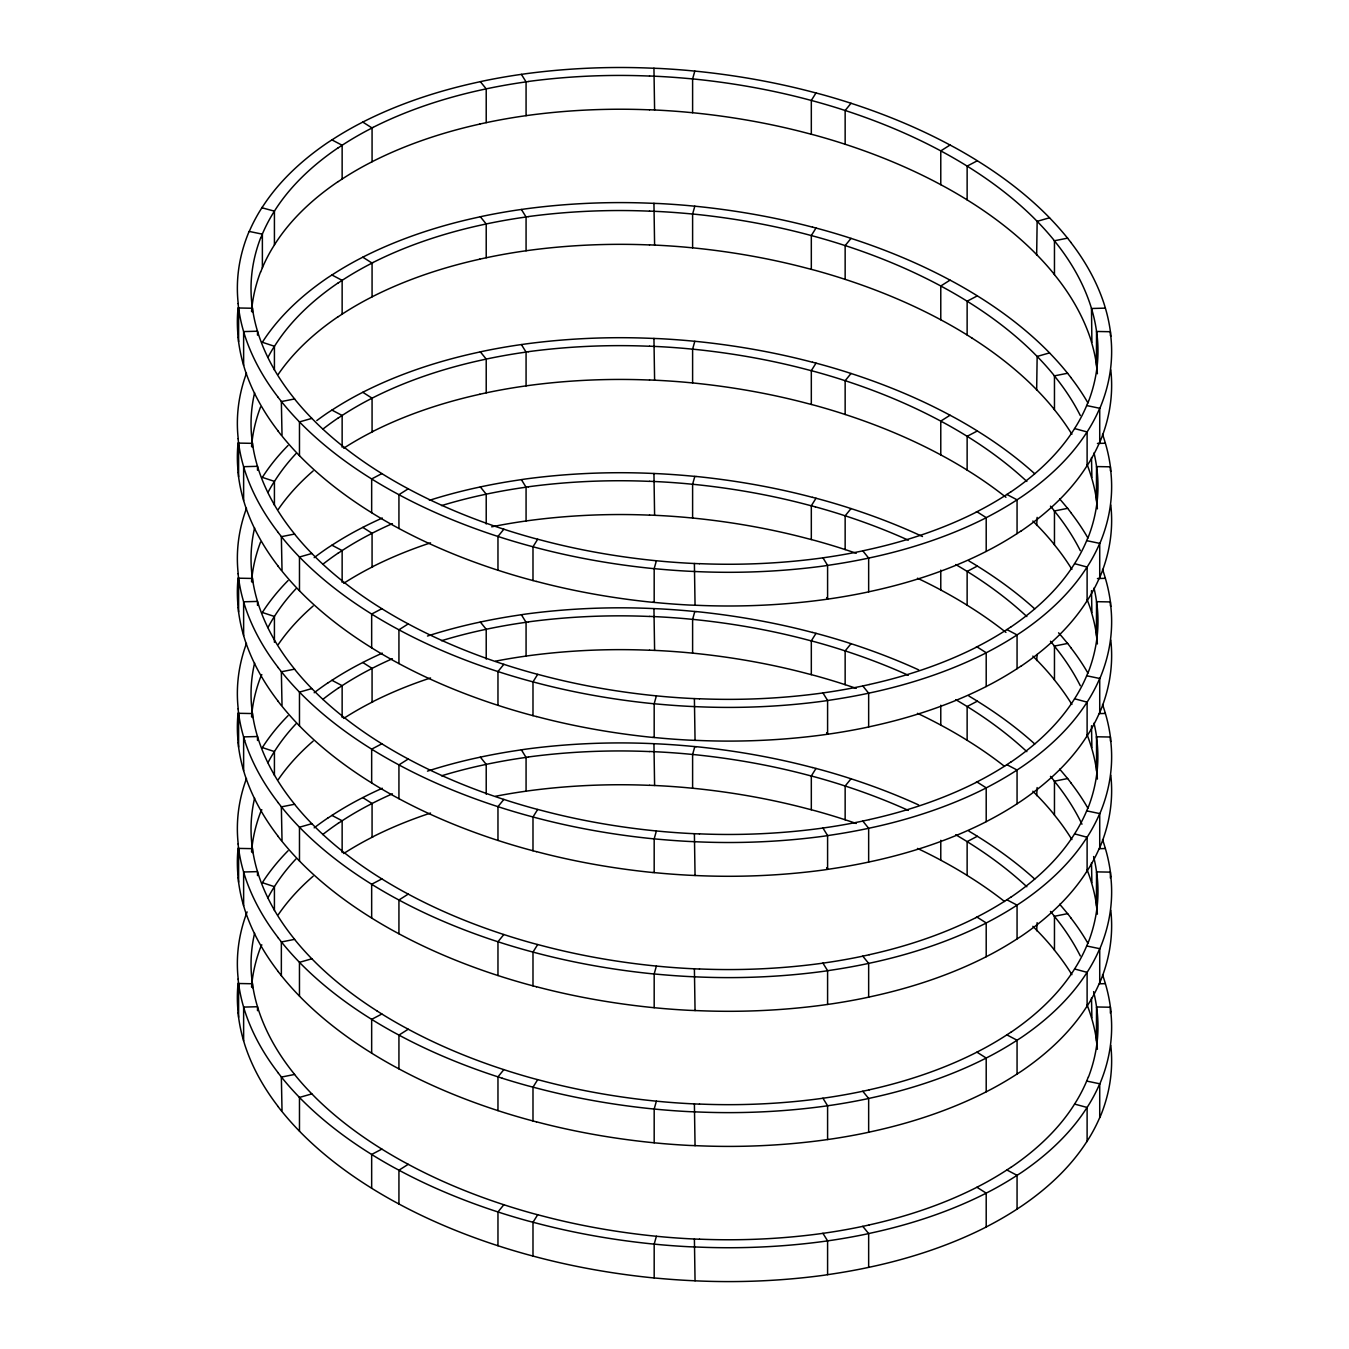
<?xml version="1.0" encoding="UTF-8"?>
<svg xmlns="http://www.w3.org/2000/svg" width="1349" height="1349" viewBox="0 0 1349 1349"><rect width="100%" height="100%" fill="white"/><g stroke="black" fill="none" stroke-linecap="round" stroke-linejoin="round"><path stroke-width="1.5" d="M694.819 71.092L692.61 78.95L692.61 112.726M694.819 206.195L692.61 214.053L692.61 247.828M694.819 341.297L692.61 349.155L692.61 382.931M656.39 560.762L654.181 568.62L654.181 602.396M694.819 476.399L692.61 484.257L692.61 518.033M656.39 695.865L654.181 703.723L654.181 737.498M694.819 611.502L692.61 619.36L692.61 653.135M656.39 830.967L654.181 838.825L654.181 872.601M694.819 746.604L692.61 754.462L692.61 788.238M656.39 966.069L654.181 973.927L654.181 1007.703M656.39 1101.172L654.181 1109.03L654.181 1142.805M656.39 1236.274L654.181 1244.132L654.181 1277.908M260.694 271.942L262.65 267.136A376.776 217.526 0 0 1 272.313 248.3L275.179 243.714A356.743 205.975 0 0 1 338.144 181.575M1088.306 401.547L1086.35 406.353A376.776 217.526 0 0 1 1076.687 425.188L1073.821 429.791A356.743 205.975 0 0 1 1010.856 491.913M1088.306 536.649L1086.35 541.455A376.776 217.526 0 0 1 1076.687 560.29L1073.821 564.877A356.743 205.975 0 0 1 1010.856 627.015M1088.306 671.751L1086.35 676.557A376.776 217.526 0 0 1 1076.687 695.393L1073.821 699.979A356.743 205.975 0 0 1 1010.856 762.118M1088.306 806.854L1086.35 811.66A376.776 217.526 0 0 1 1076.687 830.495L1073.821 835.082A356.743 205.975 0 0 1 1010.856 897.22M1088.306 941.956L1086.35 946.762A376.776 217.526 0 0 1 1076.687 965.597L1073.821 970.184A356.743 205.975 0 0 1 1010.856 1032.322M1088.306 1077.058L1086.35 1081.864A376.776 217.526 0 0 1 1076.687 1100.7L1073.821 1105.286A356.743 205.975 0 0 1 1010.856 1167.425M260.694 238.166L262.65 233.36A376.776 217.526 0 0 1 272.313 214.525L275.179 209.938A356.743 205.975 0 0 1 338.144 147.8M260.694 677.249L261.807 674.584M260.694 812.351L261.807 809.687M260.694 947.453L261.807 944.789M262.262 207.156L259.295 211.928A390.569 225.485 0 0 0 249.278 231.438L262.38 234.17L262.38 267.945M262.262 342.258L274.42 346.255L274.42 370.098M262.262 477.361L274.42 481.357L274.42 505.201M262.262 612.463L274.42 616.459L274.42 642.293M262.262 747.565L274.42 751.562L274.42 775.405M262.262 882.668L274.42 886.664L274.42 910.508M537.678 539.263L532.99 546.783L532.99 580.559M816.01 92.929L811.322 100.45L811.322 134.225M537.678 674.365L532.99 681.886L532.99 715.661M816.01 228.032L811.322 235.552L811.322 269.328M537.678 809.467L532.99 816.988L532.99 850.764M816.01 363.134L811.322 370.655L811.322 404.43M537.678 944.57L532.99 952.09L532.99 985.866M816.01 498.236L811.322 505.757L811.322 539.533M537.678 1079.672L532.99 1087.193L532.99 1120.968M816.01 633.339L811.322 640.859L811.322 674.635M537.678 1214.774L532.99 1222.295L532.99 1256.071M816.01 768.441L811.322 775.962L811.322 809.737M1086.738 432.557L1089.705 427.785A390.569 225.485 0 0 0 1099.722 408.275L1086.62 405.543M1086.738 466.332L1089.705 461.56A390.569 225.485 0 0 0 1099.722 442.05L1099.722 408.275M1086.738 567.659L1089.705 562.887A390.569 225.485 0 0 0 1099.722 543.377L1086.62 540.645M1086.738 601.435L1089.705 596.663A390.569 225.485 0 0 0 1099.722 577.153L1099.722 543.377M1086.738 702.762L1089.705 697.989A390.569 225.485 0 0 0 1099.722 678.48L1086.62 675.748M1086.738 736.537L1089.705 731.765A390.569 225.485 0 0 0 1099.722 712.255L1099.722 678.48M1086.738 837.864L1089.705 833.092A390.569 225.485 0 0 0 1099.722 813.582L1086.62 810.85M1086.738 871.639L1089.705 866.867A390.569 225.485 0 0 0 1099.722 847.357L1099.722 813.582M1086.738 972.966L1089.705 968.194A390.569 225.485 0 0 0 1099.722 948.684L1086.62 945.953M1086.738 1006.742L1089.705 1001.97A390.569 225.485 0 0 0 1099.722 982.46L1099.722 948.684M1086.738 1108.069L1089.705 1103.297A390.569 225.485 0 0 0 1099.722 1083.787L1086.62 1081.055M1086.738 1141.844L1089.705 1137.072A390.569 225.485 0 0 0 1099.722 1117.562L1099.722 1083.787M503.852 529.213L497.966 536.447L497.966 570.222M851.034 103.266L845.149 110.5L845.149 144.276M503.852 664.315L497.966 671.549L497.966 705.325M851.034 238.368L845.149 245.602L845.149 279.378M503.852 799.417L497.966 806.651L497.966 840.427M851.034 373.471L845.149 380.705L845.149 414.48M503.852 934.52L497.966 941.754L497.966 975.529M851.034 508.573L845.149 515.807L845.149 549.583M503.852 1069.622L497.966 1076.856L497.966 1110.632M851.034 643.675L845.149 650.909L845.149 684.685M503.852 1204.724L497.966 1211.958L497.966 1245.734M851.034 778.778L845.149 786.012L845.149 819.787M338.228 147.834L343.691 144.242A348.16 201.018 0 0 1 366.962 130.634L373.117 127.43M338.228 181.609L343.691 178.017A348.16 201.018 0 0 1 366.962 164.409L373.117 161.206A356.018 205.537 0 0 1 479.806 124.074M338.228 282.936L343.691 279.344A348.16 201.018 0 0 1 366.962 265.736L373.117 262.532M338.228 316.711L343.691 313.12A348.16 201.018 0 0 1 366.962 299.512L373.117 296.308A356.018 205.537 0 0 1 479.806 259.177M338.228 418.038L343.691 414.447A348.16 201.018 0 0 1 366.962 400.838L373.117 397.635A356.018 205.537 0 0 1 479.806 360.503L487.697 358.767A375.393 216.734 0 0 1 520.141 352.949L528.437 351.752M338.228 553.141L343.691 549.549A348.16 201.018 0 0 1 366.962 535.941L373.117 532.737A356.018 205.537 0 0 1 392.374 523.631M327.74 683.066L333.422 679.34A361.954 208.977 0 0 1 357.62 665.175L364.028 661.853A369.795 213.496 0 0 1 382.307 653.135M338.228 688.243L343.691 684.651A348.16 201.018 0 0 1 366.962 671.043L373.117 667.839A356.018 205.537 0 0 1 392.374 658.734M327.74 818.168L333.422 814.442A361.954 208.977 0 0 1 357.62 800.277L364.028 796.955A369.795 213.496 0 0 1 382.307 788.238M338.228 823.345L343.691 819.754A348.16 201.018 0 0 1 366.962 806.146L373.117 802.942A356.018 205.537 0 0 1 392.374 793.836M1010.772 491.879L1005.309 495.471A348.16 201.018 0 0 1 982.038 509.079L975.883 512.283M1021.26 530.832L1015.578 534.558A361.954 208.977 0 0 1 991.38 548.723L984.972 552.045A369.795 213.496 0 0 1 874.169 590.609L865.991 592.43A389.187 224.693 0 0 1 832.35 598.45L823.75 599.681A418.409 241.572 0 0 1 698.546 605.364L689.39 605.043A449.959 259.784 0 0 1 661.954 603.121L652.815 602.278M1010.772 626.981L1005.309 630.573A348.16 201.018 0 0 1 982.038 644.181L975.883 647.385M1021.26 665.934L1015.578 669.66A361.954 208.977 0 0 1 991.38 683.825L984.972 687.147A369.795 213.496 0 0 1 874.169 725.711L865.991 727.533A389.187 224.693 0 0 1 832.35 733.552L823.75 734.783A418.409 241.572 0 0 1 698.546 740.466L689.39 740.146A449.959 259.784 0 0 1 661.954 738.223L652.815 737.38M1010.772 762.084L1005.309 765.676A348.16 201.018 0 0 1 982.038 779.284L975.883 782.487M1010.772 897.186L1005.309 900.778A348.16 201.018 0 0 1 982.038 914.386L975.883 917.59M1010.772 1032.289L1005.309 1035.88A348.16 201.018 0 0 1 982.038 1049.488L975.883 1052.692A356.018 205.537 0 0 1 869.194 1089.823M1010.772 1167.391L1005.309 1170.983A348.16 201.018 0 0 1 982.038 1184.591L975.883 1187.794A356.018 205.537 0 0 1 869.194 1224.926M408.224 488.81L398.933 494.695L398.933 528.471M950.067 145.018L940.776 150.903L940.776 184.678M408.224 623.913L398.933 629.798L398.933 663.573M950.067 280.12L940.776 286.005L940.776 319.78M408.224 759.015L398.933 764.9L398.933 798.675M950.067 415.222L940.776 421.107L940.776 454.883M408.224 894.117L398.933 900.002L398.933 933.778M408.224 1029.22L398.933 1035.105L398.933 1068.88M408.224 1164.322L398.933 1170.207L398.933 1203.983M381.868 473.6L371.666 478.946L371.666 512.721M977.334 160.767L967.132 166.129L967.132 199.905M381.868 608.703L371.666 614.048L371.666 647.824M977.334 295.869L967.132 301.215L967.132 334.99M381.868 743.805L371.666 749.15L371.666 782.926M977.334 430.972L967.132 436.317L967.132 470.093M381.868 878.907L371.666 884.253L371.666 918.028M977.334 566.074L967.132 571.42L967.132 605.195M381.868 1014.01L371.666 1019.355L371.666 1053.131M977.334 701.176L967.132 706.522L967.132 740.297M381.868 1149.095L371.666 1154.457L371.666 1188.233M977.334 836.279L967.132 841.624L967.132 875.4M373.117 431.41L366.962 434.614A348.16 201.018 0 0 0 343.691 448.222M373.117 566.513L366.962 569.716A348.16 201.018 0 0 0 343.691 583.324M373.117 701.615L366.962 704.819A348.16 201.018 0 0 0 343.691 718.427M373.117 836.717L366.962 839.921A348.16 201.018 0 0 0 343.691 853.529M1070.904 242.398L1066.958 237.407A504.324 291.182 0 0 0 1049.522 217.796L1037.145 221.337L1036.656 255.248M1070.904 377.501L1066.958 372.509A504.324 291.182 0 0 0 1049.522 352.898L1037.145 356.44L1036.656 390.35M278.096 1072.826L282.042 1077.817A504.324 291.182 0 0 0 299.478 1097.428L311.855 1093.887M311.855 418.375L299.478 421.917A504.324 291.182 0 0 1 282.042 402.306L278.096 397.314M311.855 553.478L299.478 557.019A504.324 291.182 0 0 1 282.042 537.408L278.096 532.417M311.855 688.58L299.478 692.121A504.324 291.182 0 0 1 282.042 672.51L278.096 667.519M1036.656 525.452L1037.145 517.375M311.855 823.683L299.478 827.224A504.324 291.182 0 0 1 282.042 807.613L278.096 802.621M1036.656 660.555L1037.145 654.45M311.855 958.785L299.478 962.326A504.324 291.182 0 0 1 282.042 942.715L278.096 937.724M1036.656 795.657L1037.145 787.563M1036.656 930.759L1037.145 922.665M479.772 124.041L487.697 122.337A375.393 216.734 0 0 1 520.141 116.52L528.437 115.323A404.616 233.596 0 0 1 649.527 109.842M479.772 259.143L487.697 257.44A375.393 216.734 0 0 1 520.141 251.622L528.437 250.425A404.616 233.596 0 0 1 649.527 244.945M479.772 394.245L487.697 392.525A375.393 216.734 0 0 1 520.141 386.725L528.437 385.527A404.616 233.596 0 0 1 649.527 380.047M869.228 684.55L861.303 686.27A375.393 216.734 0 0 1 828.859 692.071L820.563 693.268A404.616 233.596 0 0 1 699.473 698.748M869.228 819.652L861.303 821.372A375.393 216.734 0 0 1 828.859 827.173L820.563 828.37A404.616 233.596 0 0 1 699.473 833.851M869.228 954.755L861.303 956.475A375.393 216.734 0 0 1 828.859 962.275L820.563 963.473A404.616 233.596 0 0 1 699.473 968.953M869.228 1089.857L861.303 1091.56A375.393 216.734 0 0 1 828.859 1097.378L820.563 1098.575A404.616 233.596 0 0 1 699.473 1104.055M869.228 1224.959L861.303 1226.663A375.393 216.734 0 0 1 828.859 1232.48L820.563 1233.677A404.616 233.596 0 0 1 699.473 1239.158M1067.649 238.132L1054.463 240.763A490.547 283.206 0 0 0 1037.499 221.691L1032.862 217.02A505.15 291.637 0 0 0 971.87 169.114L965.513 165.101A510.782 294.891 0 0 0 945.632 153.533L938.769 149.806A504.964 291.536 0 0 0 848.201 111.478L840.073 108.847A490.463 283.155 0 0 0 815.268 101.512L806.871 99.27A465.456 268.738 0 0 0 693.858 79.018L684.988 78.242A436.182 251.825 0 0 0 658.379 76.387L649.527 75.982M1067.649 373.235L1054.463 375.865A490.547 283.206 0 0 0 1037.499 356.794L1032.862 352.123A505.15 291.637 0 0 0 971.87 304.216L965.513 300.203A510.782 294.891 0 0 0 945.632 288.635L938.769 284.909A504.964 291.536 0 0 0 848.201 246.563L840.073 243.95A490.463 283.155 0 0 0 815.268 236.615L806.871 234.372A465.456 268.738 0 0 0 693.858 214.12L684.988 213.344A436.182 251.825 0 0 0 658.379 211.489L649.527 211.085M1070.904 512.603L1067.649 508.337L1054.463 510.967A490.547 283.206 0 0 0 1050.466 506.145M1070.904 647.705L1067.649 643.439L1054.463 646.07A490.547 283.206 0 0 0 1050.466 641.247M1070.904 782.808L1067.649 778.542L1054.463 781.172A490.547 283.206 0 0 0 1050.466 776.349M1070.904 917.91L1067.649 913.644L1054.463 916.275A490.547 283.206 0 0 0 1050.466 911.452M528.437 81.547L520.141 82.744A375.393 216.734 0 0 0 487.697 88.545L479.772 90.265A356.018 205.537 0 0 0 373.049 127.379M528.437 216.649L520.141 217.847A375.393 216.734 0 0 0 487.697 223.647L479.772 225.367A356.018 205.537 0 0 0 373.049 262.482M528.437 486.854L520.141 488.051A375.393 216.734 0 0 0 487.697 493.852L479.772 495.572A356.018 205.537 0 0 0 441.545 505.605M491.677 526.818A375.393 216.734 0 0 1 520.141 521.827L528.437 520.63A404.616 233.596 0 0 1 649.527 515.149M975.951 512.333A356.018 205.537 0 0 1 869.194 549.414L861.303 551.168A375.393 216.734 0 0 1 828.859 556.968L820.563 558.166A404.616 233.596 0 0 1 699.473 563.646M528.437 621.956L520.141 623.154A375.393 216.734 0 0 0 487.697 628.954L479.772 630.674A356.018 205.537 0 0 0 441.545 640.708M495.69 661.128A375.393 216.734 0 0 1 520.141 656.929L528.437 655.732A404.616 233.596 0 0 1 649.527 650.252M528.437 757.059L520.141 758.256A375.393 216.734 0 0 0 487.697 764.057L479.772 765.777A356.018 205.537 0 0 0 441.545 775.81M495.69 796.23A375.393 216.734 0 0 1 520.141 792.032L528.437 790.834A404.616 233.596 0 0 1 649.527 785.354M1105.371 308.128L1091.493 308.499L1091.897 342.275M1097.445 443.45L1105.371 443.231M1091.897 477.377L1091.493 457.513M1097.445 578.552L1105.371 578.333M1091.897 612.48L1091.493 590.626M1099.3 713.604L1105.371 713.436M1091.897 747.582L1091.493 725.728M1099.3 848.706L1105.371 848.538M1091.897 882.684L1091.493 862.82M1099.3 983.809L1105.371 983.64M1091.897 1017.787L1091.493 997.923M1094.005 723.131A436.334 251.909 0 0 1 1096.552 736.773L1110.396 737.026L1110.396 741.006M649.527 109.758L658.379 110.163A436.182 251.825 0 0 1 684.988 112.018L693.841 112.844A465.456 268.738 0 0 1 806.837 133.096L815.268 135.288A490.463 283.155 0 0 1 840.073 142.623L848.184 145.254A504.964 291.536 0 0 1 938.735 183.599L945.632 187.309A510.782 294.891 0 0 1 965.513 198.876L971.887 202.873A505.15 291.637 0 0 1 1032.879 250.796L1037.499 255.467A490.547 283.206 0 0 1 1054.463 274.538L1054.463 240.763M649.527 244.86L658.379 245.265A436.182 251.825 0 0 1 684.988 247.12L693.841 247.946A465.456 268.738 0 0 1 806.837 268.198L815.268 270.39A490.463 283.155 0 0 1 840.073 277.725L848.184 280.356A504.964 291.536 0 0 1 938.735 318.701L945.632 322.411A510.782 294.891 0 0 1 965.513 333.979L971.887 337.975M649.527 346.187L658.379 346.592A436.182 251.825 0 0 1 684.988 348.447L693.841 349.273A465.456 268.738 0 0 1 806.837 369.525L815.268 371.717A490.463 283.155 0 0 1 840.073 379.052L848.184 381.683A504.964 291.536 0 0 1 938.735 420.028L945.632 423.738A510.782 294.891 0 0 1 965.513 435.305L971.887 439.302A505.15 291.637 0 0 1 1026.842 481.458M649.527 379.963L658.379 380.367A436.182 251.825 0 0 1 684.988 382.222L693.841 383.049A465.456 268.738 0 0 1 806.837 403.3L815.268 405.493A490.463 283.155 0 0 1 840.073 412.828L848.184 415.458A504.964 291.536 0 0 1 938.735 453.804L945.632 457.513A510.782 294.891 0 0 1 965.513 469.081L971.887 473.077A505.15 291.637 0 0 1 1005.949 497.292M649.527 481.289L658.379 481.694A436.182 251.825 0 0 1 684.988 483.549L693.841 484.375A465.456 268.738 0 0 1 806.837 504.627L815.268 506.819M649.527 515.065L658.379 515.47A436.182 251.825 0 0 1 684.988 517.325L693.841 518.151A465.456 268.738 0 0 1 806.837 538.403L815.268 540.595A490.463 283.155 0 0 1 840.073 547.93L848.184 550.561A504.964 291.536 0 0 1 856.244 553.275M699.473 563.73L690.621 563.326A436.182 251.825 0 0 1 664.012 561.471L655.159 560.644A465.456 268.738 0 0 1 542.163 540.393L533.732 538.2A490.463 283.155 0 0 1 508.927 530.865L500.816 528.235A504.964 291.536 0 0 1 410.265 489.889L403.368 486.18A510.782 294.891 0 0 1 383.487 474.612L377.113 470.616A505.15 291.637 0 0 1 316.121 422.692L311.501 418.021A490.547 283.206 0 0 1 294.537 398.95L281.351 401.58L282.042 436.081A504.324 291.182 0 0 0 299.478 455.692A518.201 299.174 0 0 0 366.894 509.72L373.42 513.834A524.559 302.851 0 0 0 393.841 525.722L400.906 529.533A518.758 299.495 0 0 0 493.936 568.924L502.3 571.622A504.239 291.131 0 0 0 527.796 579.159L536.43 581.47M649.527 616.392L658.379 616.797A436.182 251.825 0 0 1 684.988 618.651L693.841 619.478A465.456 268.738 0 0 1 806.837 639.73L815.268 641.922A490.463 283.155 0 0 1 840.073 649.257L848.184 651.887A504.964 291.536 0 0 1 908.315 675.293M649.527 650.167L658.379 650.572A436.182 251.825 0 0 1 684.988 652.427L693.841 653.253A465.456 268.738 0 0 1 806.837 673.505L815.268 675.697A490.463 283.155 0 0 1 840.073 683.032L848.184 685.663A504.964 291.536 0 0 1 856.244 688.378M699.473 698.833L690.621 698.428A436.182 251.825 0 0 1 664.012 696.573L655.159 695.747A465.456 268.738 0 0 1 542.163 675.495L533.732 673.303A490.463 283.155 0 0 1 508.927 665.968L500.816 663.337A504.964 291.536 0 0 1 410.265 624.992L403.368 621.282A510.782 294.891 0 0 1 383.487 609.714L377.113 605.718A505.15 291.637 0 0 1 316.121 557.795L311.501 553.124A490.547 283.206 0 0 1 294.537 534.052L281.351 536.683L282.042 571.183A504.324 291.182 0 0 0 299.478 590.795A518.201 299.174 0 0 0 366.894 644.822L373.42 648.936A524.559 302.851 0 0 0 393.841 660.825L400.906 664.635A518.758 299.495 0 0 0 493.936 704.026L502.3 706.724A504.239 291.131 0 0 0 527.796 714.262L536.43 716.572M649.527 751.494L658.379 751.899A436.182 251.825 0 0 1 684.988 753.754L693.841 754.58A465.456 268.738 0 0 1 806.837 774.832L815.268 777.024A490.463 283.155 0 0 1 840.073 784.359L848.184 786.99A504.964 291.536 0 0 1 908.315 810.395M649.527 785.27L658.379 785.674A436.182 251.825 0 0 1 684.988 787.529L693.841 788.356A465.456 268.738 0 0 1 806.837 808.607L815.268 810.8A490.463 283.155 0 0 1 840.073 818.135L848.184 820.765A504.964 291.536 0 0 1 856.244 823.48M699.473 833.935L690.621 833.53A436.182 251.825 0 0 1 664.012 831.675L655.159 830.849A465.456 268.738 0 0 1 542.163 810.597L533.732 808.405A490.463 283.155 0 0 1 508.927 801.07L500.816 798.439A504.964 291.536 0 0 1 410.265 760.094L403.368 756.384A510.782 294.891 0 0 1 383.487 744.817L377.113 740.82A505.15 291.637 0 0 1 316.121 692.897L311.501 688.226A490.547 283.206 0 0 1 294.537 669.155L281.351 671.785L282.042 706.286A504.324 291.182 0 0 0 299.478 725.897A518.201 299.174 0 0 0 366.894 779.924L373.42 784.039A524.559 302.851 0 0 0 393.841 795.927L400.906 799.738A518.758 299.495 0 0 0 493.936 839.129L502.3 841.827A504.239 291.131 0 0 0 527.796 849.364L536.43 851.674M699.473 969.037L690.621 968.633A436.182 251.825 0 0 1 664.012 966.778L655.159 965.951A465.456 268.738 0 0 1 542.163 945.7L533.732 943.507A490.463 283.155 0 0 1 508.927 936.172L500.816 933.542A504.964 291.536 0 0 1 410.265 895.196L403.368 891.487A510.782 294.891 0 0 1 383.487 879.919L377.113 875.923A505.15 291.637 0 0 1 316.121 827.999L311.501 823.328A490.547 283.206 0 0 1 294.537 804.257L281.351 806.887L282.042 841.388A504.324 291.182 0 0 0 299.478 860.999A518.201 299.174 0 0 0 366.894 915.027L373.42 919.141A524.559 302.851 0 0 0 393.841 931.029L400.906 934.84A518.758 299.495 0 0 0 493.936 974.231L502.3 976.929A504.239 291.131 0 0 0 527.796 984.466L536.43 986.777M699.473 1104.14L690.621 1103.735A436.182 251.825 0 0 1 664.012 1101.88L655.159 1101.054A465.456 268.738 0 0 1 542.163 1080.802L533.732 1078.61A490.463 283.155 0 0 1 508.927 1071.275L500.816 1068.644A504.964 291.536 0 0 1 410.265 1030.299L403.368 1026.589A510.782 294.891 0 0 1 383.487 1015.021L377.113 1011.025M699.473 1239.242L690.621 1238.837A436.182 251.825 0 0 1 664.012 1236.982L655.159 1236.156A465.456 268.738 0 0 1 542.163 1215.904L533.732 1213.712A490.463 283.155 0 0 1 508.927 1206.377L500.816 1203.746A504.964 291.536 0 0 1 410.265 1165.401L403.368 1161.691A510.782 294.891 0 0 1 383.487 1150.124L377.113 1146.127A505.15 291.637 0 0 1 316.121 1098.204L311.501 1093.533A490.547 283.206 0 0 1 294.537 1074.462L281.351 1077.092L282.042 1111.593A504.324 291.182 0 0 0 299.478 1131.204A518.201 299.174 0 0 0 366.894 1185.231L373.42 1189.346A524.559 302.851 0 0 0 393.841 1201.234L400.906 1205.045A518.758 299.495 0 0 0 493.936 1244.436L502.3 1247.134A504.239 291.131 0 0 0 527.796 1254.671L536.43 1256.981A479.249 276.697 0 0 0 652.798 1277.84L661.954 1278.633A449.959 259.784 0 0 0 689.39 1280.538L698.529 1280.96A418.409 241.572 0 0 0 823.784 1275.277L832.35 1273.962A389.187 224.693 0 0 0 865.991 1267.942L874.203 1266.171A369.795 213.496 0 0 0 985.04 1227.607L991.38 1224.234A361.954 208.977 0 0 0 1015.578 1210.07L1021.26 1206.326A370.537 213.935 0 0 0 1086.653 1141.827M696.185 476.517L687.046 475.674A449.959 259.784 0 0 0 659.61 473.752L650.471 473.347A418.409 241.572 0 0 0 525.216 479.03L516.65 480.345A389.187 224.693 0 0 0 483.009 486.365L474.797 488.136A369.795 213.496 0 0 0 429.387 500.327M696.185 611.62L687.046 610.777A449.959 259.784 0 0 0 659.61 608.854L650.471 608.45A418.409 241.572 0 0 0 525.216 614.132L516.65 615.448A389.187 224.693 0 0 0 483.009 621.467L474.797 623.238A369.795 213.496 0 0 0 427.481 636.037M696.185 746.722L687.046 745.879A449.959 259.784 0 0 0 659.61 743.957L650.471 743.552A418.409 241.572 0 0 0 525.216 749.235L516.65 750.55A389.187 224.693 0 0 0 483.009 756.57L474.797 758.34A369.795 213.496 0 0 0 427.481 771.139M652.815 872.483L661.954 873.326A449.959 259.784 0 0 0 689.39 875.248L698.529 875.653A418.409 241.572 0 0 0 823.784 869.97L832.35 868.655A389.187 224.693 0 0 0 865.991 862.635L874.203 860.864A369.795 213.496 0 0 0 985.04 822.3L991.38 818.927A361.954 208.977 0 0 0 1015.578 804.763L1021.26 801.019A370.537 213.935 0 0 0 1086.653 736.52M1074.58 428.56L1087.109 431.95L1087.109 465.725M1074.58 563.663L1087.109 567.052L1087.109 600.828M1074.58 698.765L1087.109 702.154L1087.109 735.93M1074.58 833.867L1087.109 837.257L1087.109 871.032M1074.58 968.97L1087.109 972.359L1087.109 1006.135M1074.58 1104.072L1087.109 1107.462L1087.109 1141.237M812.57 227.121L821.204 229.431A504.239 291.131 0 0 1 846.7 236.969L855.047 239.684A518.758 299.495 0 0 1 948.077 279.074L955.159 282.868A524.559 302.851 0 0 1 975.58 294.757L982.123 298.871A518.201 299.174 0 0 1 1049.539 352.882M812.57 362.223L821.204 364.534A504.239 291.131 0 0 1 846.7 372.071L855.047 374.786A518.758 299.495 0 0 1 948.077 414.177L955.159 417.971A524.559 302.851 0 0 1 975.58 429.859L982.123 433.973A518.201 299.174 0 0 1 1034.734 473.752M812.57 497.326L821.204 499.636A504.239 291.131 0 0 1 846.7 507.173L855.047 509.888A518.758 299.495 0 0 1 922.48 536.514M812.57 632.428L821.204 634.738A504.239 291.131 0 0 1 846.7 642.276L855.047 644.991A518.758 299.495 0 0 1 918.703 669.88M812.57 767.53L821.204 769.841A504.239 291.131 0 0 1 846.7 777.378L855.047 780.093A518.758 299.495 0 0 1 918.703 804.982M536.43 1121.879L527.796 1119.569A504.239 291.131 0 0 1 502.3 1112.031L493.953 1109.316A518.758 299.495 0 0 1 400.923 1069.926L393.841 1066.132A524.559 302.851 0 0 1 373.42 1054.244L366.877 1050.129A518.201 299.174 0 0 1 299.461 996.118A504.324 291.182 0 0 1 282.042 976.491L278.096 971.499M261.891 207.763L274.42 211.152L274.42 244.928M502.3 1078.256L493.953 1075.541A518.758 299.495 0 0 1 400.923 1036.15L393.841 1032.356A524.559 302.851 0 0 1 373.42 1020.468L366.877 1016.353A518.201 299.174 0 0 1 299.461 962.343L299.478 996.102M331.938 139.891L342.14 145.254L342.14 179.029M1006.86 494.459L1017.062 499.821L1017.062 533.597M331.938 274.994L342.14 280.356L342.14 314.132M1006.86 629.561L1017.062 634.924L1017.062 668.699M331.938 410.096L342.14 415.458L342.14 447.244M1006.86 764.664L1017.062 770.026L1017.062 803.802M331.938 545.198L342.14 550.561L342.14 582.346M1006.86 899.766L1017.062 905.128L1017.062 938.904M331.938 680.301L342.14 685.663L342.14 717.449M1006.86 1034.868L1017.062 1040.231L1017.062 1074.006M331.938 815.403L342.14 820.765L342.14 852.551M1006.86 1169.971L1017.062 1175.333L1017.062 1209.109M362.797 122.085L372.071 127.97L372.071 161.745M976.929 511.743L986.203 517.628L986.203 551.404M362.797 257.187L372.071 263.072L372.071 296.847M976.929 646.846L986.203 652.731L986.203 686.506M362.797 392.289L372.071 398.174L372.071 431.95M976.929 781.948L986.203 787.833L986.203 821.608M362.797 527.392L372.071 533.277L372.071 567.052M976.929 917.05L986.203 922.935L986.203 956.711M362.797 662.494L372.071 668.379L372.071 702.154M976.929 1052.153L986.203 1058.038L986.203 1091.813M362.797 797.596L372.071 803.481L372.071 837.257M976.929 1187.255L986.203 1193.14L986.203 1226.916M1032.862 521.001L1037.499 525.672A490.547 283.206 0 0 1 1054.463 544.743L1054.463 510.967M1032.862 656.103L1037.499 660.774A490.547 283.206 0 0 1 1054.463 679.845L1054.463 646.07M1032.862 791.205L1037.499 795.876A490.547 283.206 0 0 1 1054.463 814.948L1054.463 781.172M1032.862 926.308L1037.499 930.979A490.547 283.206 0 0 1 1054.463 950.05L1054.463 916.275M1067.649 508.337L1066.958 507.612A504.324 291.182 0 0 0 1059.656 498.945M1067.649 643.439L1066.958 642.714A504.324 291.182 0 0 0 1058.577 632.816M1067.649 778.542L1066.958 777.817A504.324 291.182 0 0 0 1059.656 769.149M1067.649 913.644L1066.958 912.919A504.324 291.182 0 0 0 1059.656 904.252M480.345 81.648L486.213 88.882L486.213 122.658M480.345 216.751L486.213 223.985L486.213 257.743M480.345 351.853L486.213 359.07L486.213 392.846M480.345 486.955L486.213 494.172L486.213 523.985M480.345 622.041L486.213 629.275L486.213 659.088M480.345 757.143L486.213 764.377L486.213 794.19M862.787 550.847L868.655 558.081L868.655 591.857M862.787 685.95L868.655 693.184L868.655 726.959M862.787 821.052L868.655 828.286L868.655 862.045M862.787 956.154L868.655 963.371L868.655 997.147M862.787 1091.257L868.655 1098.474L868.655 1132.249M862.787 1226.342L868.655 1233.576L868.655 1267.352M278.096 431.09L281.351 435.356M278.096 566.192L281.351 570.458M278.096 701.295L281.351 705.561M278.096 836.397L281.351 840.663M278.096 1106.602L281.351 1110.868M826.633 597.59L827.595 599.125L827.595 565.349L822.924 557.795M826.633 732.692L827.595 734.227L827.595 700.451L822.924 692.897M826.633 867.795L827.595 869.329L827.595 835.554L822.924 827.999M521.405 74.364L526.076 81.918L526.076 115.694M521.405 209.466L526.076 217.02L526.076 250.796M521.405 344.568L526.076 352.123L526.076 385.898M822.924 963.102L827.595 970.656L827.595 1004.432M521.405 479.671L526.076 487.225L526.076 521.001M822.924 1098.204L827.595 1105.758L827.595 1139.534M521.405 614.773L526.076 622.327L526.076 656.103M822.924 1233.306L827.595 1240.861L827.595 1274.636M521.405 749.875L526.076 757.43L526.076 791.205M244.725 740.567L243.14 735.306A450.128 259.885 0 0 1 238.706 714.177L238.065 708.899M1110.935 336.12L1110.294 330.842A450.128 259.885 0 0 0 1105.843 309.714L1104.275 304.452A479.451 276.815 0 0 0 1070.836 242.432M1110.935 471.223L1110.294 465.945A450.128 259.885 0 0 0 1105.843 444.816L1104.275 439.555A479.451 276.815 0 0 0 1102.538 434.277M1110.935 606.325L1110.294 601.047A450.128 259.885 0 0 0 1105.843 579.918L1104.275 574.657A479.451 276.815 0 0 0 1102.538 569.379M1110.935 741.427L1110.294 736.149A450.128 259.885 0 0 0 1105.843 715.021L1104.275 709.759A479.451 276.815 0 0 0 1102.538 704.482M1110.935 876.53L1110.294 871.252A450.128 259.885 0 0 0 1105.843 850.123L1104.275 844.862A479.451 276.815 0 0 0 1102.538 839.584M1110.935 1011.632L1110.294 1006.354A450.128 259.885 0 0 0 1105.843 985.225L1104.275 979.964A479.451 276.815 0 0 0 1102.538 974.686M238.065 303.592L238.706 308.87A450.128 259.885 0 0 0 243.157 329.999L244.725 335.26A479.451 276.815 0 0 0 278.164 397.297M238.065 337.368L238.706 342.646A450.128 259.885 0 0 0 243.157 363.775L244.725 369.036A479.451 276.815 0 0 0 278.164 431.073M238.065 438.695L238.706 443.973A450.128 259.885 0 0 0 243.157 465.101L244.725 470.363A479.451 276.815 0 0 0 278.164 532.4M238.065 472.47L238.706 477.748A450.128 259.885 0 0 0 243.157 498.877L244.725 504.138A479.451 276.815 0 0 0 278.164 566.175M238.065 573.797L238.706 579.075A450.128 259.885 0 0 0 243.157 600.204L244.725 605.465A479.451 276.815 0 0 0 278.164 667.502M238.065 607.573L238.706 612.851A450.128 259.885 0 0 0 243.157 633.979L244.725 639.241A479.451 276.815 0 0 0 278.164 701.278M238.065 742.675L238.706 747.953A450.128 259.885 0 0 0 243.157 769.082L244.725 774.343A479.451 276.815 0 0 0 278.164 836.363M238.065 844.002L238.706 849.28A450.128 259.885 0 0 0 243.157 870.409L244.725 875.67A479.451 276.815 0 0 0 278.164 937.69M238.065 877.777L238.706 883.055A450.128 259.885 0 0 0 243.157 904.184L244.725 909.445A479.451 276.815 0 0 0 278.164 971.465M238.065 979.104L238.706 984.382A450.128 259.885 0 0 0 243.157 1005.511L244.725 1010.772A479.451 276.815 0 0 0 278.164 1072.792M238.065 1012.88L238.706 1018.158A450.128 259.885 0 0 0 243.157 1039.286L244.725 1044.548A479.451 276.815 0 0 0 278.164 1106.568M653.945 68.192L654.602 109.994M694.398 563.511L695.055 605.296M653.945 203.294L654.602 245.096M694.398 698.613L695.055 740.399M653.945 338.397L654.602 380.199M694.398 833.716L695.055 875.501M653.945 473.499L654.602 515.284M694.398 968.801L695.055 1010.603M653.945 608.601L654.602 650.387M694.398 1103.904L695.055 1145.706M653.945 743.704L654.602 785.489M694.398 1239.006L695.055 1280.808M1110.396 335.699L1110.396 331.719L1096.552 331.466A436.334 251.909 0 0 0 1092.235 310.995L1090.7 305.886A467.125 269.699 0 0 0 1054.378 240.797M1110.396 470.801L1110.396 466.821L1096.552 466.569A436.334 251.909 0 0 0 1094.005 452.927M1110.396 605.903L1110.396 601.924L1096.552 601.671A436.334 251.909 0 0 0 1094.005 588.029M1110.396 878.098L1110.396 872.129L1096.552 871.876A436.334 251.909 0 0 0 1093.601 856.531M1110.396 1013.2L1110.396 1007.231L1096.552 1006.978A436.334 251.909 0 0 0 1093.601 991.633M1097.378 373.757A406.369 234.608 0 0 0 1096.4 365.259L1096.552 331.466A406.369 234.608 0 0 1 1088.458 401.564M1097.378 508.86A406.369 234.608 0 0 0 1096.4 500.361L1096.552 466.569A406.369 234.608 0 0 1 1088.458 536.666M1097.378 643.962A406.369 234.608 0 0 0 1096.4 635.463L1096.552 601.671A406.369 234.608 0 0 1 1088.458 671.768M1096.552 736.773L1096.552 770.549A406.369 234.608 0 0 1 1097.378 779.064M1097.378 914.167A406.369 234.608 0 0 0 1096.4 905.668L1096.552 871.876A406.369 234.608 0 0 1 1088.458 941.973M1097.378 1049.269A406.369 234.608 0 0 0 1096.4 1040.77L1096.552 1006.978A406.369 234.608 0 0 1 1088.458 1077.075M1054.463 375.865L1054.463 409.641A490.547 283.206 0 0 0 1037.499 390.569L1032.862 385.898A505.15 291.637 0 0 0 971.87 337.992M940.776 570.121L940.776 589.985M940.776 705.223L940.776 725.087M940.776 840.326L940.776 860.19M299.478 455.692L299.478 421.917A518.201 299.174 0 0 0 366.894 475.944L373.42 480.059A524.559 302.851 0 0 0 393.841 491.947L400.906 495.757A518.758 299.495 0 0 0 493.936 535.148L502.3 537.846A504.239 291.131 0 0 0 527.796 545.384L536.43 547.694A479.249 276.697 0 0 0 652.798 568.553L661.954 569.345A449.959 259.784 0 0 0 689.39 571.268L698.529 571.672A418.409 241.572 0 0 0 823.784 565.99L832.35 564.675A389.187 224.693 0 0 0 865.991 558.655L874.203 556.884A369.795 213.496 0 0 0 985.04 518.32L991.38 514.947A361.954 208.977 0 0 0 1015.578 500.783L1021.26 497.056A370.537 213.935 0 0 0 1086.653 432.54M299.478 590.795L299.478 557.019A518.201 299.174 0 0 0 366.894 611.046L373.42 615.161A524.559 302.851 0 0 0 393.841 627.049L400.906 630.86A518.758 299.495 0 0 0 493.936 670.251L502.3 672.949A504.239 291.131 0 0 0 527.796 680.486L536.43 682.796A479.249 276.697 0 0 0 652.798 703.655L661.954 704.448A449.959 259.784 0 0 0 689.39 706.37L698.529 706.775A418.409 241.572 0 0 0 823.784 701.092L832.35 699.777A389.187 224.693 0 0 0 865.991 693.757L874.203 691.986A369.795 213.496 0 0 0 985.04 653.422L991.38 650.049A361.954 208.977 0 0 0 1015.578 635.885L1021.26 632.158A370.537 213.935 0 0 0 1086.653 567.642M299.478 725.897L299.478 692.121A518.201 299.174 0 0 0 366.894 746.149L373.42 750.263A524.559 302.851 0 0 0 393.841 762.151L400.906 765.962A518.758 299.495 0 0 0 493.936 805.353L502.3 808.051A504.239 291.131 0 0 0 527.796 815.589L536.43 817.899A479.249 276.697 0 0 0 652.798 838.758L661.954 839.55A449.959 259.784 0 0 0 689.39 841.472L698.529 841.877A418.409 241.572 0 0 0 823.784 836.195L832.35 834.879A389.187 224.693 0 0 0 865.991 828.859L874.203 827.089A369.795 213.496 0 0 0 985.04 788.524L991.38 785.152A361.954 208.977 0 0 0 1015.578 770.987L1021.26 767.244A370.537 213.935 0 0 0 1086.653 702.745M299.478 860.999L299.478 827.224A518.201 299.174 0 0 0 366.894 881.251L373.42 885.366A524.559 302.851 0 0 0 393.841 897.254L400.906 901.065A518.758 299.495 0 0 0 493.936 940.455L502.3 943.153A504.239 291.131 0 0 0 527.796 950.691L536.43 953.001A479.249 276.697 0 0 0 652.798 973.86L661.954 974.653A449.959 259.784 0 0 0 689.39 976.575L698.529 976.98A418.409 241.572 0 0 0 823.784 971.297L832.35 969.982A389.187 224.693 0 0 0 865.991 963.962L874.203 962.191A369.795 213.496 0 0 0 985.04 923.627L991.38 920.254A361.954 208.977 0 0 0 1015.578 906.09L1021.26 902.346A370.537 213.935 0 0 0 1086.653 837.847M299.478 1097.428L299.478 1131.204M281.351 975.765L281.351 941.99L294.537 939.359A490.547 283.206 0 0 0 311.501 958.431L316.138 963.102A505.15 291.637 0 0 0 377.13 1011.008M257.507 335.176L257.507 331.213L243.629 331.584L243.629 365.36M257.507 470.278L257.507 466.316L243.629 466.687L243.629 500.462M257.507 605.381L257.507 601.418L243.629 601.789L243.629 635.564M257.507 740.483L257.507 736.52L243.629 736.891L243.629 770.667M257.507 875.585L257.507 871.623L243.629 871.994L243.629 905.769M257.507 1010.688L257.507 1006.725L243.629 1007.096L243.629 1040.872M252.448 312.209L252.448 308.247A406.369 234.608 0 0 1 260.542 238.149M252.448 447.312L252.448 443.349A406.369 234.608 0 0 1 254.607 392.829M252.448 582.414L252.448 578.451A406.369 234.608 0 0 1 254.607 527.931M252.448 717.516L252.448 713.554A406.369 234.608 0 0 1 254.607 663.034M252.448 852.619L252.448 848.656A406.369 234.608 0 0 1 254.607 798.136M252.448 987.721L252.448 983.758A406.369 234.608 0 0 1 254.607 933.238M238.604 341.769L238.604 307.994L252.448 308.247A436.334 251.909 0 0 0 256.765 328.718L258.3 333.827A467.125 269.699 0 0 0 294.622 398.916M238.604 476.872L238.604 443.096L252.448 443.349A436.334 251.909 0 0 0 256.765 463.82L258.3 468.929A467.125 269.699 0 0 0 294.622 534.019M238.604 611.974L238.604 578.198L252.448 578.451A436.334 251.909 0 0 0 256.765 598.922L258.3 604.032A467.125 269.699 0 0 0 294.622 669.121M238.604 747.076L238.604 713.301L252.448 713.554A436.334 251.909 0 0 0 256.765 734.025L258.3 739.134A467.125 269.699 0 0 0 294.622 804.223M238.604 882.179L238.604 848.403L252.448 848.656A436.334 251.909 0 0 0 256.765 869.127L258.3 874.236A467.125 269.699 0 0 0 294.622 939.326M238.604 1017.281L238.604 983.505L252.448 983.758A436.334 251.909 0 0 0 256.765 1004.229L258.3 1009.339A467.125 269.699 0 0 0 294.622 1074.428M278.282 914.689A356.743 205.975 0 0 1 313.153 876.209M373.049 836.667A356.018 205.537 0 0 1 430.55 813.059M1096.552 1040.754A436.334 251.909 0 0 0 1092.235 1020.282L1090.7 1015.173A467.125 269.699 0 0 0 1087.125 1004.954M251.555 987.013A406.369 234.608 0 0 1 260.542 947.436M1054.378 950.084A467.125 269.699 0 0 1 1071.899 974.669M1004.567 901.503A505.15 291.637 0 0 0 971.87 878.401L965.513 874.388A510.782 294.891 0 0 0 945.632 862.82L938.769 859.094A504.964 291.536 0 0 0 917.472 848.42M1110.783 1045.408A416.976 240.746 0 0 1 1099.873 1117.579M238.217 1012.88A416.976 240.746 0 0 1 238.098 983.185M1086.653 1108.052A370.537 213.935 0 0 1 1021.328 1172.601L1015.578 1176.294A361.954 208.977 0 0 1 991.38 1190.459L984.972 1193.781A369.795 213.496 0 0 1 874.169 1232.345L865.991 1234.166A389.187 224.693 0 0 1 832.35 1240.186L823.75 1241.417A418.409 241.572 0 0 1 698.546 1247.1L689.39 1246.763A449.959 259.784 0 0 1 661.954 1244.857L652.815 1243.997A479.249 276.697 0 0 1 536.464 1223.155L527.796 1220.896A504.239 291.131 0 0 1 502.3 1213.358L493.953 1210.643A518.758 299.495 0 0 1 400.923 1171.252L393.841 1167.458A524.559 302.851 0 0 1 373.42 1155.57L366.877 1151.456A518.201 299.174 0 0 1 299.461 1097.445M1110.783 1011.632A416.976 240.746 0 0 1 1099.873 1083.803M1070.836 917.927A479.451 276.815 0 0 1 1087.969 943.389M1054.378 916.308A467.125 269.699 0 0 1 1080.313 955.969M1034.734 879.059A518.201 299.174 0 0 0 982.106 839.28L975.58 835.166A524.559 302.851 0 0 0 968.886 831.136M1026.842 886.765A505.15 291.637 0 0 0 971.87 844.626L965.513 840.612A510.782 294.891 0 0 0 955.716 834.744M696.202 746.672A479.249 276.697 0 0 1 812.536 767.581M528.403 756.974A404.616 233.596 0 0 1 649.527 751.578M238.217 979.104A416.976 240.746 0 0 1 247.12 911.907M267.945 897.81A376.776 217.526 0 0 1 272.313 890.036L275.179 885.433A356.743 205.975 0 0 1 295.987 858.942M262.347 882.684A370.537 213.935 0 0 1 288.045 850.781M314.182 827.848A370.537 213.935 0 0 1 327.672 818.135M322.698 834.576A356.743 205.975 0 0 1 338.144 823.312M1086.653 972.949A370.537 213.935 0 0 1 1021.328 1037.499L1015.578 1041.192A361.954 208.977 0 0 1 991.38 1055.356L984.972 1058.678A369.795 213.496 0 0 1 874.169 1097.243L865.991 1099.064A389.187 224.693 0 0 1 832.35 1105.084L823.75 1106.315A418.409 241.572 0 0 1 698.546 1111.998L689.39 1111.66A449.959 259.784 0 0 1 661.954 1109.755L652.815 1108.912A479.249 276.697 0 0 1 536.464 1088.053L527.796 1085.793A504.239 291.131 0 0 1 502.3 1078.256M1086.653 1006.725A370.537 213.935 0 0 1 1021.328 1071.275L1015.578 1074.968A361.954 208.977 0 0 1 991.38 1089.132L984.972 1092.454A369.795 213.496 0 0 1 874.169 1131.018L865.991 1132.84A389.187 224.693 0 0 1 832.35 1138.86L823.75 1140.09A418.409 241.572 0 0 1 698.546 1145.773L689.39 1145.436A449.959 259.784 0 0 1 661.954 1143.53L652.815 1142.67A479.249 276.697 0 0 1 536.464 1121.828M1034.734 743.957A518.201 299.174 0 0 0 982.106 704.178L975.58 700.064A524.559 302.851 0 0 0 968.886 696.033M917.472 713.317A504.964 291.536 0 0 1 938.735 724.008L945.632 727.718A510.782 294.891 0 0 1 965.513 739.286L971.887 743.282A505.15 291.637 0 0 1 1004.567 766.401M1110.783 910.305A416.976 240.746 0 0 1 1099.873 982.477M238.217 877.777A416.976 240.746 0 0 1 238.098 848.083M1096.552 905.651A436.334 251.909 0 0 0 1092.235 885.18L1090.7 880.071A467.125 269.699 0 0 0 1087.125 869.852M262.347 747.582A370.537 213.935 0 0 1 288.045 715.678M314.182 692.745A370.537 213.935 0 0 1 327.672 683.032M267.945 762.708A376.776 217.526 0 0 1 272.313 754.934L275.179 750.348A356.743 205.975 0 0 1 295.987 723.84M322.698 699.473A356.743 205.975 0 0 1 338.144 688.209M238.217 844.002A416.976 240.746 0 0 1 246.496 778.491M251.555 851.91A406.369 234.608 0 0 1 260.542 812.334M373.049 701.564A356.018 205.537 0 0 1 430.55 677.957M696.202 611.569A479.249 276.697 0 0 1 812.536 632.479M955.716 699.642A510.782 294.891 0 0 1 965.513 705.51L971.887 709.507A505.15 291.637 0 0 1 1026.842 751.663M278.282 779.587A356.743 205.975 0 0 1 313.153 741.107M1110.783 876.53A416.976 240.746 0 0 1 1099.873 948.701M1070.836 782.825A479.451 276.815 0 0 1 1087.969 808.287M1054.378 781.206A467.125 269.699 0 0 1 1081.965 824.222M1054.378 814.981A467.125 269.699 0 0 1 1071.899 839.567M528.403 621.872A404.616 233.596 0 0 1 649.527 616.476M1034.734 608.854A518.201 299.174 0 0 0 982.106 569.076L975.58 564.961A524.559 302.851 0 0 0 968.886 560.931M975.951 917.64A356.018 205.537 0 0 1 869.194 954.721M1096.552 770.549A436.334 251.909 0 0 0 1092.235 750.078L1090.7 744.968A467.125 269.699 0 0 0 1087.125 734.75M1070.836 647.722A479.451 276.815 0 0 1 1087.969 673.185M1110.783 775.203A416.976 240.746 0 0 1 1099.873 847.374M1110.783 741.427A416.976 240.746 0 0 1 1099.873 813.599M1096.4 736.79A406.369 234.608 0 0 1 1088.458 806.871M1054.378 679.879A467.125 269.699 0 0 1 1071.899 704.465M1054.378 646.104A467.125 269.699 0 0 1 1080.313 685.764M262.347 612.48A370.537 213.935 0 0 1 288.045 580.576M314.182 557.643A370.537 213.935 0 0 1 327.672 547.93L333.422 544.237A361.954 208.977 0 0 1 357.62 530.073L364.028 526.751A369.795 213.496 0 0 1 382.307 518.033M1086.653 871.623A370.537 213.935 0 0 1 1021.328 936.172L1015.578 939.865A361.954 208.977 0 0 1 991.38 954.03L984.972 957.352A369.795 213.496 0 0 1 874.169 995.916L865.991 997.737A389.187 224.693 0 0 1 832.35 1003.757L823.75 1004.988A418.409 241.572 0 0 1 698.546 1010.671L689.39 1010.334A449.959 259.784 0 0 1 661.954 1008.428L652.815 1007.585A479.249 276.697 0 0 1 536.464 986.726M238.217 742.675A416.976 240.746 0 0 1 238.098 712.98M267.945 627.605A376.776 217.526 0 0 1 272.313 619.832L275.179 615.245A356.743 205.975 0 0 1 295.987 588.737M251.555 716.808A406.369 234.608 0 0 1 260.542 677.232M238.217 708.899A416.976 240.746 0 0 1 246.496 643.389M322.698 564.371A356.743 205.975 0 0 1 338.144 553.107M373.049 566.462A356.018 205.537 0 0 1 430.55 542.854M1005.949 632.394A505.15 291.637 0 0 0 971.87 608.197L965.513 604.183A510.782 294.891 0 0 0 945.632 592.616L938.769 588.889A504.964 291.536 0 0 0 917.472 578.215M696.202 476.467A479.249 276.697 0 0 1 812.536 497.376M955.716 564.54A510.782 294.891 0 0 1 965.513 570.408L971.887 574.404A505.15 291.637 0 0 1 1026.842 616.56M815.268 506.819A490.463 283.155 0 0 1 840.073 514.154L848.184 516.785A504.964 291.536 0 0 1 908.315 540.19M278.164 802.604A479.451 276.815 0 0 1 244.658 740.584M528.403 486.77A404.616 233.596 0 0 1 649.527 481.374M278.282 644.485A356.743 205.975 0 0 1 313.153 606.005M238.217 573.797A416.976 240.746 0 0 1 246.496 508.286M238.217 607.573A416.976 240.746 0 0 1 238.098 577.878M278.282 509.382A356.743 205.975 0 0 1 313.153 470.919M652.798 872.533A479.249 276.697 0 0 1 536.464 851.624M1054.378 544.777A467.125 269.699 0 0 1 1071.899 569.362M1087.125 599.647A467.125 269.699 0 0 1 1090.801 609.849L1092.235 614.975A436.334 251.909 0 0 1 1096.552 635.446M373.049 431.36A356.018 205.537 0 0 1 479.806 394.279M1110.783 640.101A416.976 240.746 0 0 1 1099.873 712.272M1110.783 606.325A416.976 240.746 0 0 1 1099.873 678.496M295.987 453.635A356.743 205.975 0 0 0 275.263 480.16L272.329 484.729A376.776 217.526 0 0 0 267.945 492.503M322.698 429.269A356.743 205.975 0 0 1 338.144 418.005M262.347 477.377A370.537 213.935 0 0 1 288.045 445.474M316.813 420.568A370.537 213.935 0 0 1 327.672 412.828L333.422 409.135A361.954 208.977 0 0 1 357.62 394.97L364.028 391.648A369.795 213.496 0 0 1 474.831 353.084L483.009 351.263A389.187 224.693 0 0 1 516.65 345.243L525.25 344.012A418.409 241.572 0 0 1 650.454 338.329L659.61 338.666A449.959 259.784 0 0 1 687.046 340.572L696.185 341.415A479.249 276.697 0 0 1 812.536 362.274M251.555 581.706A406.369 234.608 0 0 1 260.542 542.129M1054.378 511.001A467.125 269.699 0 0 1 1080.313 550.662M528.403 351.667A404.616 233.596 0 0 1 649.527 346.271M1070.836 512.637A479.451 276.815 0 0 1 1087.969 538.082M975.951 782.538A356.018 205.537 0 0 1 869.194 819.619M278.282 374.28A356.743 205.975 0 0 1 338.144 316.678M1096.552 500.344A436.334 251.909 0 0 0 1092.235 479.873L1090.7 474.764A467.125 269.699 0 0 0 1087.125 464.545M251.555 446.603A406.369 234.608 0 0 1 260.542 407.027M1054.378 409.674A467.125 269.699 0 0 1 1071.899 434.26M262.347 342.275A370.537 213.935 0 0 1 327.672 277.725L333.422 274.032A361.954 208.977 0 0 1 357.62 259.868L364.028 256.546A369.795 213.496 0 0 1 474.831 217.982L483.009 216.16A389.187 224.693 0 0 1 516.65 210.14L525.25 208.91A418.409 241.572 0 0 1 650.454 203.227L659.61 203.564A449.959 259.784 0 0 1 687.046 205.47L696.185 206.33A479.249 276.697 0 0 1 812.536 227.172M238.217 438.695A416.976 240.746 0 0 1 246.496 373.184M338.144 282.902A356.743 205.975 0 0 0 275.263 345.057L272.329 349.627A376.776 217.526 0 0 0 267.945 357.401M238.217 472.47A416.976 240.746 0 0 1 238.098 442.776M1110.783 504.998A416.976 240.746 0 0 1 1099.873 577.17M1086.653 601.418A370.537 213.935 0 0 1 1021.328 665.968M652.798 737.431A479.249 276.697 0 0 1 536.464 716.521M1110.783 471.223A416.976 240.746 0 0 1 1099.873 543.394M1054.378 375.899A467.125 269.699 0 0 1 1080.313 415.559M528.403 216.565A404.616 233.596 0 0 1 649.527 211.169M1070.836 377.535A479.451 276.815 0 0 1 1087.969 402.98M975.951 647.436A356.018 205.537 0 0 1 869.194 684.516M1054.378 274.572A467.125 269.699 0 0 1 1090.801 339.644L1092.235 344.771A436.334 251.909 0 0 1 1096.552 365.242M251.555 311.501A406.369 234.608 0 0 1 260.542 271.925M238.217 337.368A416.976 240.746 0 0 1 238.098 307.673M262.347 207.173A370.537 213.935 0 0 1 327.672 142.623L333.422 138.93A361.954 208.977 0 0 1 357.62 124.766L364.028 121.444A369.795 213.496 0 0 1 474.831 82.879L483.009 81.058A389.187 224.693 0 0 1 516.65 75.038L525.25 73.807A418.409 241.572 0 0 1 650.454 68.124L659.61 68.462A449.959 259.784 0 0 1 687.046 70.367L696.185 71.227A479.249 276.697 0 0 1 812.536 92.069L821.204 94.329A504.239 291.131 0 0 1 846.7 101.866L855.047 104.581A518.758 299.495 0 0 1 948.077 143.972L955.159 147.766A524.559 302.851 0 0 1 975.58 159.654L982.123 163.769A518.201 299.174 0 0 1 1049.539 217.779M238.217 303.592A416.976 240.746 0 0 1 249.127 231.421M1110.783 369.896A416.976 240.746 0 0 1 1099.873 442.067M1086.653 466.316A370.537 213.935 0 0 1 1021.328 530.865M652.798 602.328A479.249 276.697 0 0 1 536.464 581.419M1110.783 336.12A416.976 240.746 0 0 1 1099.873 408.292M528.403 81.463A404.616 233.596 0 0 1 649.527 76.067"/></g></svg>
